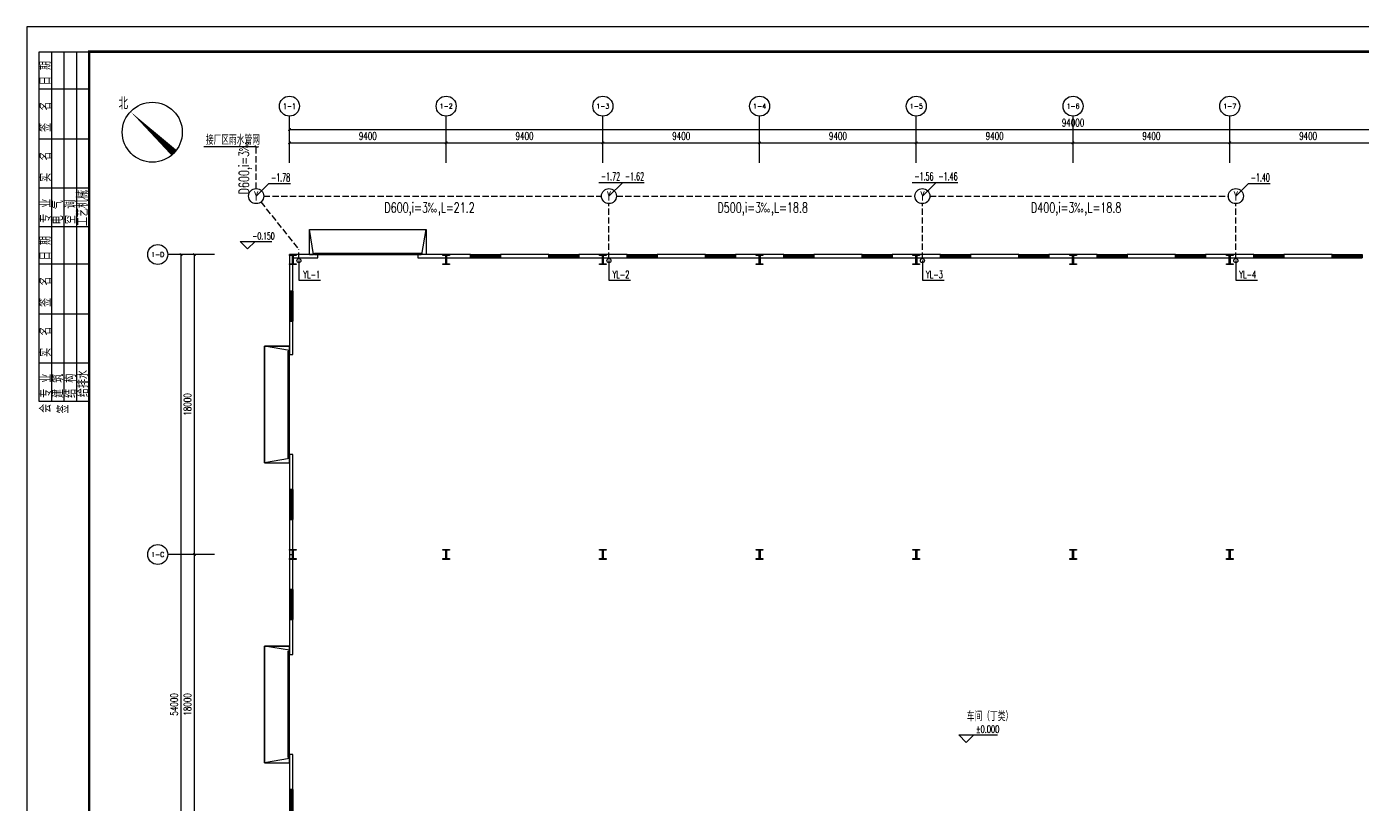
# Model space of a CAD drawing. Extents: x -539947 to 213937, y -712430 to -438816.
# Drawn here: x -274960 to -194851, y -485478 to -438816 of the extents above; entities that cross this region are included whole.
import ezdxf
from ezdxf.enums import TextEntityAlignment as Align

# ---------------------------------------------------------------- set-up
doc = ezdxf.new("R2010")
doc.units = 0
doc.header["$LTSCALE"] = 1000
doc.header["$MEASUREMENT"] = 0
doc.linetypes.add('DASH', pattern=[0.35, 0.25, -0.1])
for name, color, linetype in [('2', 2, 'Continuous'), ('4', 4, 'Continuous'), ('9', 9, 'Continuous'), ('AXIS', 3, 'Continuous'), ('AXIS_TEXT', 7, 'Continuous'), ('DIM_ELEV', 3, 'Continuous'), ('GRID', 4, 'Continuous'), ('PIPE-雨水', 222, 'DASH'), ('PUB_DIM', 3, 'Continuous'), ('PUB_TITLE', 4, 'Continuous'), ('TWT_LEAD', 3, 'Continuous'), ('TWT_SYMB', 3, 'Continuous'), ('TWT_TEXT', 7, 'Continuous'), ('VPIPE-雨水', 222, 'DASH'), ('WALL', 7, 'Continuous'), ('WELL_雨水', 2, 'Continuous'), ('WINDOW', 4, 'Continuous')]:
    doc.layers.add(name, color=color, linetype=linetype)
doc.styles.add('_TCH_AXIS', font='COMPLEX', dxfattribs={"bigfont": 'GBCBIG'})
doc.styles.add('_TCH_DIM', font='SIMPLEX.shx', dxfattribs={"width": 0.8, "bigfont": 'GBCBIG.shx'})
doc.styles.add('_TCH_DIM_T3', font='SIMPLEX', dxfattribs={"width": 0.705882, "bigfont": 'GBCBIG'})
doc.styles.add('COMPLEX', font='COMPLEX')
doc.styles.add('天正', font='simplex.shx', dxfattribs={"width": 0.7, "bigfont": 'hztxt.shx'})
doc.dimstyles.new('_TCH_ARCH&&150', dxfattribs={"dimtxt": 446.25, "dimasz": 150, "dimexe": 375, "dimexo": 450, "dimgap": 189.375, "dimtad": 1, "dimdec": 0, "dimzin": 0, "dimdsep": 46, "dimtxsty": '_TCH_DIM_T3', "dimblk": 'ARCHTICK', "dimcen": 0.09, "dimclrt": 7, "dimazin": 2, "dimtfac": 1, "dimtdec": 0, "dimtix": 1, "dimtmove": 2, "dimatfit": 3, "dimfxl": 1, "dimtolj": 1, "dimtzin": 0, "dimarcsym": 0})

# ---------------------------------------------------------------- blocks, each defined once
blk = doc.blocks.new('A$C4D50352B')
h = blk.add_hatch(color=256)
h.dxf.hatch_style = 1
h.paths.add_polyline_path([(0, 600), (400, 600), (400, 550), (225, 550), (225, 50), (400, 50), (400, 0), (0, 0), (0, 50), (175, 50), (175, 550), (0, 550)])
blk.add_lwpolyline([(0, 600), (400, 600), (400, 550), (225, 550), (225, 50), (400, 50), (400, 0), (0, 0), (0, 50), (175, 50), (175, 550), (0, 550)], close=True)
blk = doc.blocks.new('sdbadbasdbsd')
for p in [(-214600, -203190), (-205400, -203190), (-196000, -203190), (-186600, -203190), (-177200, -203190), (-167800, -203190), (-158400, -203190), (-214600, -220890), (-205400, -220890), (-196000, -220890), (-186600, -220890), (-177200, -220890), (-167800, -220890), (-158400, -220890)]:
    blk.add_blockref('A$C4D50352B', p)
blk = doc.blocks.new('$DorLib2D$00000126')
at = {"color": 0, "linetype": 'Continuous'}
for p, q in [((-0.532, 0.5), (-0.532, 0.9)), ((0.532, 0.9), (0.532, 0.5))]:
    blk.add_line(p, q, dxfattribs=at)
at = {"color": 0, "linetype": 'DASH'}
for p, q in [((-0.532, 0.9), (0.532, 0.9)), ((-0.532, 0.5), (0.532, 0.5))]:
    blk.add_line(p, q, dxfattribs=at)
blk = doc.blocks.new('$WINLIB2D$00000001')
at = {"color": 0}
for points in [[(-0.5, 0.5), (-0.5, -0.5)], [(-0.5, 0.5), (0.5, 0.5)], [(0.5, -0.5), (0.5, 0.5)], [(0.5, 0.167), (-0.5, 0.167)], [(0.5, -0.167), (-0.5, -0.167)], [(-0.5, -0.5), (0.5, -0.5)]]:
    blk.add_lwpolyline(points, dxfattribs=at)
blk = doc.blocks.new('_AXISO')
blk.add_circle((0, 0), 0.5)
at = {"layer": 'AXIS_TEXT', "style": 'COMPLEX', "width": 1.041667}
blk.add_attdef('A', text='', height=0.56, dxfattribs=at).set_placement((-0.25, -0.28), (0.25, -0.28), align=Align.FIT)
blk = doc.blocks.new('_ArchTick')
at = {"color": 0, "linetype": 'ByBlock', "const_width": 0.4}
blk.add_lwpolyline([(-0.5, -0.5), (0.5, 0.5)], dxfattribs=at)
blk = doc.blocks.new('*D149')
at = {"layer": 'AXIS', "color": 0, "lineweight": -2, "transparency": 16777216}
for p, q in [((8500, 68450), (8500, 70375)), ((8500, 70000), (102500, 70000)), ((102500, 68450), (102500, 70375))]:
    blk.add_line(p, q, dxfattribs=at)
at = {"layer": 'Defpoints', "color": 0, "transparency": 16777216}
for p in [(102500, 70000), (8500, 68000), (102500, 68000)]:
    blk.add_point(p, dxfattribs=at)
at = {"layer": 'AXIS', "color": 0, "lineweight": -2, "transparency": 16777216, "xscale": 150, "yscale": 150, "zscale": 150, "rotation": 180}
blk.add_blockref('_ArchTick', (8500, 70000), dxfattribs=at)
at = {"layer": 'AXIS', "color": 0, "lineweight": -2, "transparency": 16777216, "xscale": 150, "yscale": 150, "zscale": 150}
blk.add_blockref('_ArchTick', (102500, 70000), dxfattribs=at)
at = {"layer": 'AXIS', "color": 7, "transparency": 16777216, "insert": (55500, 70412), "char_height": 446.2, "attachment_point": 5, "style": '_TCH_DIM_T3'}
blk.add_mtext('\\A1;94000', dxfattribs=at)
blk = doc.blocks.new('*D150')
at = {"layer": 'AXIS', "color": 0, "lineweight": -2, "transparency": 16777216}
for p, q in [((8500, 68450), (8500, 69575)), ((8500, 69200), (17900, 69200)), ((17900, 68450), (17900, 69575))]:
    blk.add_line(p, q, dxfattribs=at)
at = {"layer": 'Defpoints', "color": 0, "transparency": 16777216}
for p in [(17900, 69200), (8500, 68000), (17900, 68000)]:
    blk.add_point(p, dxfattribs=at)
at = {"layer": 'AXIS', "color": 0, "lineweight": -2, "transparency": 16777216, "xscale": 150, "yscale": 150, "zscale": 150, "rotation": 180}
blk.add_blockref('_ArchTick', (8500, 69200), dxfattribs=at)
at = {"layer": 'AXIS', "color": 0, "lineweight": -2, "transparency": 16777216, "xscale": 150, "yscale": 150, "zscale": 150}
blk.add_blockref('_ArchTick', (17900, 69200), dxfattribs=at)
at = {"layer": 'AXIS', "color": 7, "transparency": 16777216, "insert": (13200, 69612), "char_height": 446.2, "attachment_point": 5, "style": '_TCH_DIM_T3'}
blk.add_mtext('\\A1;9400', dxfattribs=at)
blk = doc.blocks.new('*D151')
at = {"layer": 'AXIS', "color": 0, "lineweight": -2, "transparency": 16777216}
for p, q in [((17900, 68450), (17900, 69575)), ((17900, 69200), (27300, 69200)), ((27300, 68450), (27300, 69575))]:
    blk.add_line(p, q, dxfattribs=at)
at = {"layer": 'Defpoints', "color": 0, "transparency": 16777216}
for p in [(27300, 69200), (17900, 68000), (27300, 68000)]:
    blk.add_point(p, dxfattribs=at)
at = {"layer": 'AXIS', "color": 0, "lineweight": -2, "transparency": 16777216, "xscale": 150, "yscale": 150, "zscale": 150, "rotation": 180}
blk.add_blockref('_ArchTick', (17900, 69200), dxfattribs=at)
at = {"layer": 'AXIS', "color": 0, "lineweight": -2, "transparency": 16777216, "xscale": 150, "yscale": 150, "zscale": 150}
blk.add_blockref('_ArchTick', (27300, 69200), dxfattribs=at)
at = {"layer": 'AXIS', "color": 7, "transparency": 16777216, "insert": (22600, 69612), "char_height": 446.2, "attachment_point": 5, "style": '_TCH_DIM_T3'}
blk.add_mtext('\\A1;9400', dxfattribs=at)
blk = doc.blocks.new('*D152')
at = {"layer": 'AXIS', "color": 0, "lineweight": -2, "transparency": 16777216}
for p, q in [((27300, 68450), (27300, 69575)), ((27300, 69200), (36700, 69200)), ((36700, 68450), (36700, 69575))]:
    blk.add_line(p, q, dxfattribs=at)
at = {"layer": 'Defpoints', "color": 0, "transparency": 16777216}
for p in [(36700, 69200), (27300, 68000), (36700, 68000)]:
    blk.add_point(p, dxfattribs=at)
at = {"layer": 'AXIS', "color": 0, "lineweight": -2, "transparency": 16777216, "xscale": 150, "yscale": 150, "zscale": 150, "rotation": 180}
blk.add_blockref('_ArchTick', (27300, 69200), dxfattribs=at)
at = {"layer": 'AXIS', "color": 0, "lineweight": -2, "transparency": 16777216, "xscale": 150, "yscale": 150, "zscale": 150}
blk.add_blockref('_ArchTick', (36700, 69200), dxfattribs=at)
at = {"layer": 'AXIS', "color": 7, "transparency": 16777216, "insert": (32000, 69612), "char_height": 446.2, "attachment_point": 5, "style": '_TCH_DIM_T3'}
blk.add_mtext('\\A1;9400', dxfattribs=at)
blk = doc.blocks.new('*D153')
at = {"layer": 'AXIS', "color": 0, "lineweight": -2, "transparency": 16777216}
for p, q in [((36700, 68450), (36700, 69575)), ((36700, 69200), (46100, 69200)), ((46100, 68450), (46100, 69575))]:
    blk.add_line(p, q, dxfattribs=at)
at = {"layer": 'Defpoints', "color": 0, "transparency": 16777216}
for p in [(46100, 69200), (36700, 68000), (46100, 68000)]:
    blk.add_point(p, dxfattribs=at)
at = {"layer": 'AXIS', "color": 0, "lineweight": -2, "transparency": 16777216, "xscale": 150, "yscale": 150, "zscale": 150, "rotation": 180}
blk.add_blockref('_ArchTick', (36700, 69200), dxfattribs=at)
at = {"layer": 'AXIS', "color": 0, "lineweight": -2, "transparency": 16777216, "xscale": 150, "yscale": 150, "zscale": 150}
blk.add_blockref('_ArchTick', (46100, 69200), dxfattribs=at)
at = {"layer": 'AXIS', "color": 7, "transparency": 16777216, "insert": (41400, 69612), "char_height": 446.2, "attachment_point": 5, "style": '_TCH_DIM_T3'}
blk.add_mtext('\\A1;9400', dxfattribs=at)
blk = doc.blocks.new('*D154')
at = {"layer": 'AXIS', "color": 0, "lineweight": -2, "transparency": 16777216}
for p, q in [((46100, 68450), (46100, 69575)), ((46100, 69200), (55500, 69200)), ((55500, 68450), (55500, 69575))]:
    blk.add_line(p, q, dxfattribs=at)
at = {"layer": 'Defpoints', "color": 0, "transparency": 16777216}
for p in [(55500, 69200), (46100, 68000), (55500, 68000)]:
    blk.add_point(p, dxfattribs=at)
at = {"layer": 'AXIS', "color": 0, "lineweight": -2, "transparency": 16777216, "xscale": 150, "yscale": 150, "zscale": 150, "rotation": 180}
blk.add_blockref('_ArchTick', (46100, 69200), dxfattribs=at)
at = {"layer": 'AXIS', "color": 0, "lineweight": -2, "transparency": 16777216, "xscale": 150, "yscale": 150, "zscale": 150}
blk.add_blockref('_ArchTick', (55500, 69200), dxfattribs=at)
at = {"layer": 'AXIS', "color": 7, "transparency": 16777216, "insert": (50800, 69612), "char_height": 446.2, "attachment_point": 5, "style": '_TCH_DIM_T3'}
blk.add_mtext('\\A1;9400', dxfattribs=at)
blk = doc.blocks.new('*D155')
at = {"layer": 'AXIS', "color": 0, "lineweight": -2, "transparency": 16777216}
for p, q in [((55500, 68450), (55500, 69575)), ((55500, 69200), (64900, 69200)), ((64900, 68450), (64900, 69575))]:
    blk.add_line(p, q, dxfattribs=at)
at = {"layer": 'Defpoints', "color": 0, "transparency": 16777216}
for p in [(64900, 69200), (55500, 68000), (64900, 68000)]:
    blk.add_point(p, dxfattribs=at)
at = {"layer": 'AXIS', "color": 0, "lineweight": -2, "transparency": 16777216, "xscale": 150, "yscale": 150, "zscale": 150, "rotation": 180}
blk.add_blockref('_ArchTick', (55500, 69200), dxfattribs=at)
at = {"layer": 'AXIS', "color": 0, "lineweight": -2, "transparency": 16777216, "xscale": 150, "yscale": 150, "zscale": 150}
blk.add_blockref('_ArchTick', (64900, 69200), dxfattribs=at)
at = {"layer": 'AXIS', "color": 7, "transparency": 16777216, "insert": (60200, 69612), "char_height": 446.2, "attachment_point": 5, "style": '_TCH_DIM_T3'}
blk.add_mtext('\\A1;9400', dxfattribs=at)
blk = doc.blocks.new('*D156')
at = {"layer": 'AXIS', "color": 0, "lineweight": -2, "transparency": 16777216}
for p, q in [((64900, 68450), (64900, 69575)), ((64900, 69200), (74300, 69200)), ((74300, 68450), (74300, 69575))]:
    blk.add_line(p, q, dxfattribs=at)
at = {"layer": 'Defpoints', "color": 0, "transparency": 16777216}
for p in [(74300, 69200), (64900, 68000), (74300, 68000)]:
    blk.add_point(p, dxfattribs=at)
at = {"layer": 'AXIS', "color": 0, "lineweight": -2, "transparency": 16777216, "xscale": 150, "yscale": 150, "zscale": 150, "rotation": 180}
blk.add_blockref('_ArchTick', (64900, 69200), dxfattribs=at)
at = {"layer": 'AXIS', "color": 0, "lineweight": -2, "transparency": 16777216, "xscale": 150, "yscale": 150, "zscale": 150}
blk.add_blockref('_ArchTick', (74300, 69200), dxfattribs=at)
at = {"layer": 'AXIS', "color": 7, "transparency": 16777216, "insert": (69600, 69612), "char_height": 446.2, "attachment_point": 5, "style": '_TCH_DIM_T3'}
blk.add_mtext('\\A1;9400', dxfattribs=at)
blk = doc.blocks.new('*D160')
at = {"layer": 'AXIS', "color": 0, "lineweight": -2, "transparency": 16777216}
for p, q in [((3550, 62500), (1625, 62500)), ((2000, 8500), (2000, 62500)), ((3550, 8500), (1625, 8500))]:
    blk.add_line(p, q, dxfattribs=at)
at = {"layer": 'Defpoints', "color": 0, "transparency": 16777216}
for p in [(2000, 62500), (4000, 62500), (4000, 8500)]:
    blk.add_point(p, dxfattribs=at)
at = {"layer": 'AXIS', "color": 0, "lineweight": -2, "transparency": 16777216, "xscale": 150, "yscale": 150, "zscale": 150}
for p, rotation in [((2000, 62500), 90), ((2000, 8500), 270)]:
    blk.add_blockref('_ArchTick', p, dxfattribs=dict(at, rotation=rotation))
at = {"layer": 'AXIS', "color": 7, "transparency": 16777216, "insert": (1587, 35500), "char_height": 446.2, "attachment_point": 5, "rotation": 90, "style": '_TCH_DIM_T3'}
blk.add_mtext('\\A1;54000', dxfattribs=at)
blk = doc.blocks.new('*D162')
at = {"layer": 'AXIS', "color": 0, "lineweight": -2, "transparency": 16777216}
for p, q in [((3550, 44500), (2425, 44500)), ((2800, 26500), (2800, 44500)), ((3550, 26500), (2425, 26500))]:
    blk.add_line(p, q, dxfattribs=at)
at = {"layer": 'Defpoints', "color": 0, "transparency": 16777216}
for p in [(2800, 44500), (4000, 44500), (4000, 26500)]:
    blk.add_point(p, dxfattribs=at)
at = {"layer": 'AXIS', "color": 0, "lineweight": -2, "transparency": 16777216, "xscale": 150, "yscale": 150, "zscale": 150}
for p, rotation in [((2800, 44500), 90), ((2800, 26500), 270)]:
    blk.add_blockref('_ArchTick', p, dxfattribs=dict(at, rotation=rotation))
at = {"layer": 'AXIS', "color": 7, "transparency": 16777216, "insert": (2387, 35500), "char_height": 446.2, "attachment_point": 5, "rotation": 90, "style": '_TCH_DIM_T3'}
blk.add_mtext('\\A1;18000', dxfattribs=at)
blk = doc.blocks.new('*D163')
at = {"layer": 'AXIS', "color": 0, "lineweight": -2, "transparency": 16777216}
for p, q in [((3550, 62500), (2425, 62500)), ((2800, 44500), (2800, 62500)), ((3550, 44500), (2425, 44500))]:
    blk.add_line(p, q, dxfattribs=at)
at = {"layer": 'Defpoints', "color": 0, "transparency": 16777216}
for p in [(2800, 62500), (4000, 62500), (4000, 44500)]:
    blk.add_point(p, dxfattribs=at)
at = {"layer": 'AXIS', "color": 0, "lineweight": -2, "transparency": 16777216, "xscale": 150, "yscale": 150, "zscale": 150}
for p, rotation in [((2800, 62500), 90), ((2800, 44500), 270)]:
    blk.add_blockref('_ArchTick', p, dxfattribs=dict(at, rotation=rotation))
at = {"layer": 'AXIS', "color": 7, "transparency": 16777216, "insert": (2387, 53500), "char_height": 446.2, "attachment_point": 5, "rotation": 90, "style": '_TCH_DIM_T3'}
blk.add_mtext('\\A1;18000', dxfattribs=at)
blk = doc.blocks.new('$TWTSYS$00000247')
at = {"elevation": 0}
blk.add_lwpolyline([(7, -101, -0.575183), (0, 0, 0.604745), (-11, 101, 16.924828)], format="xyb", dxfattribs=at)
blk = doc.blocks.new('小签')
at = {"layer": '4'}
for p, q in [((-16433, 275229), (-16433, 289229)), ((-16433, 289229), (-14433, 289229)), ((-15933, 275229), (-15933, 289229)), ((-15433, 275229), (-15433, 289229)), ((-14933, 275229), (-14933, 289229)), ((-14433, 275229), (-14433, 289229)), ((-14433, 287729), (-16433, 287729)), ((-14433, 285729), (-16433, 285729)), ((-14433, 283773), (-16433, 283773)), ((-14433, 282229), (-16433, 282229)), ((-14433, 280729), (-16433, 280729)), ((-14433, 278729), (-16433, 278729)), ((-14433, 276773), (-16433, 276773)), ((-14433, 275229), (-16433, 275229))]:
    blk.add_line(p, q, dxfattribs=at)
at = {"layer": '4', "style": '_TCH_DIM', "width": 0.8}
for s, p in [('日 期', (-15971, 287889)), ('签  名', (-15966, 286022)), ('实  名', (-15966, 284022)), ('专 业', (-15960, 282382)), ('电 气', (-15476, 282324)), ('空 调', (-14973, 282341)), ('工艺机械', (-14479, 282255)), ('日 期', (-15971, 280889)), ('签  名', (-15966, 279022)), ('实  名', (-15966, 277022)), ('专 业', (-15952, 275382)), ('建 筑', (-15465, 275376)), ('结 构', (-14963, 275380)), ('给排水', (-14463, 275413)), ('会', (-15962, 274781)), ('签', (-15258, 274757))]:
    blk.add_text(s, height=450, rotation=90, dxfattribs=at).set_placement(p)
blk = doc.blocks.new('$TwtSys$00000187')
blk.add_circle((0, 0, 0), 0.5)
blk = doc.blocks.new('A$C15A92D4E')
at = {"layer": '4'}
for points in [[(10200, 62500), (9700, 62500), (9700, 64000), (16200, 64000), (16700, 64000), (16700, 62500), (9700, 62500), (9950, 62500), (9700, 64000), (16700, 64000), (16700, 62500), (16450, 62500), (16700, 64000)], [(8500, 56500), (8500, 57000), (7000, 57000), (7000, 50500), (7000, 50000), (8500, 50000), (8500, 50500), (8500, 50250), (7000, 50000), (7000, 57000), (8500, 57000), (8500, 56750), (7000, 57000)], [(8500, 38500), (8500, 39000), (7000, 39000), (7000, 32500), (7000, 32000), (8500, 32000), (8500, 32500), (8500, 32250), (7000, 32000), (7000, 39000), (8500, 39000), (8500, 38750), (7000, 39000)]]:
    blk.add_lwpolyline(points, dxfattribs=at)
at = {"layer": 'AXIS'}
for p, q in [((8500, 68000), (8500, 70800)), ((17900, 68000), (17900, 70800)), ((27300, 68000), (27300, 70800)), ((36700, 68000), (36700, 70800)), ((46100, 68000), (46100, 70800)), ((55500, 68000), (55500, 70800)), ((64900, 68000), (64900, 70800)), ((4000, 62500), (1200, 62500)), ((4000, 44500), (1200, 44500))]:
    blk.add_line(p, q, dxfattribs=at)
at = {"layer": 'DIM_ELEV'}
for p, q in [((5986.5, 62840.6), (5536.5, 63290.6)), ((5536.5, 63290.6), (7435.5, 63290.6)), ((5986.5, 62840.6), (6436.5, 63290.6)), ((49093.2, 33224), (48643.2, 33674)), ((48643.2, 33674), (50974.5, 33674)), ((49093.2, 33224), (49543.2, 33674))]:
    blk.add_line(p, q, dxfattribs=at)
at = {"layer": 'GRID', "color": 6}
blk.add_line((8500, 44500), (8700, 44500), dxfattribs=at)
at = {"layer": 'WALL'}
for p, q in [((10200, 62500), (8500, 62500)), ((8500, 62500), (8500, 60300)), ((10200, 62300), (10200, 62500)), ((19350, 62500), (16200, 62500)), ((16200, 62500), (16200, 62300)), ((19350, 62300), (19350, 62500)), ((24050, 62500), (21150, 62500)), ((21150, 62500), (21150, 62300)), ((24050, 62300), (24050, 62500)), ((28750, 62500), (25850, 62500)), ((25850, 62500), (25850, 62300)), ((28750, 62300), (28750, 62500)), ((33450, 62500), (30550, 62500)), ((30550, 62500), (30550, 62300)), ((33450, 62300), (33450, 62500)), ((38150, 62500), (35250, 62500)), ((35250, 62500), (35250, 62300)), ((38150, 62300), (38150, 62500)), ((42850, 62500), (39950, 62500)), ((39950, 62500), (39950, 62300)), ((42850, 62300), (42850, 62500)), ((47550, 62500), (44650, 62500)), ((44650, 62500), (44650, 62300)), ((47550, 62300), (47550, 62500)), ((52250, 62500), (49350, 62500)), ((49350, 62500), (49350, 62300)), ((52250, 62300), (52250, 62500)), ((56950, 62500), (54050, 62500)), ((54050, 62500), (54050, 62300)), ((56950, 62300), (56950, 62500)), ((61650, 62500), (58750, 62500)), ((58750, 62500), (58750, 62300)), ((61650, 62300), (61650, 62500)), ((66350, 62500), (63450, 62500)), ((63450, 62500), (63450, 62300)), ((66350, 62300), (66350, 62500)), ((71050, 62500), (68150, 62500)), ((68150, 62500), (68150, 62300)), ((71050, 62300), (71050, 62500)), ((8700, 62300), (10200, 62300)), ((8700, 60300), (8700, 62300)), ((16200, 62300), (19350, 62300)), ((21150, 62300), (24050, 62300)), ((25850, 62300), (28750, 62300)), ((30550, 62300), (33450, 62300)), ((35250, 62300), (38150, 62300)), ((39950, 62300), (42850, 62300)), ((44650, 62300), (47550, 62300)), ((49350, 62300), (52250, 62300)), ((54050, 62300), (56950, 62300)), ((58750, 62300), (61650, 62300)), ((63450, 62300), (66350, 62300)), ((68150, 62300), (71050, 62300)), ((8500, 60300), (8700, 60300)), ((8700, 58500), (8500, 58500)), ((8500, 58500), (8500, 56500)), ((8700, 56500), (8700, 58500)), ((8500, 56500), (8700, 56500)), ((8700, 50500), (8500, 50500)), ((8500, 50500), (8500, 48400)), ((8700, 48400), (8700, 50500)), ((8500, 48400), (8700, 48400)), ((8700, 46600), (8500, 46600)), ((8500, 46600), (8500, 42400)), ((8700, 42400), (8700, 46600)), ((8500, 42400), (8700, 42400)), ((8700, 40600), (8500, 40600)), ((8500, 40600), (8500, 38500)), ((8700, 38500), (8700, 40600)), ((8500, 38500), (8700, 38500)), ((8700, 32500), (8500, 32500)), ((8500, 32500), (8500, 30400)), ((8700, 30400), (8700, 32500)), ((8500, 30400), (8700, 30400))]:
    blk.add_line(p, q, dxfattribs=at)
at = {"layer": '9'}
blk.add_blockref('sdbadbasdbsd', (223099.8, 265090.4), dxfattribs=at)
at = {"layer": 'AXIS'}
ref = blk.add_blockref('_AXISO', (8500, 71400), dxfattribs=dict(at, xscale=1200, yscale=1200, zscale=1200))
ref.add_attrib('A', '1-1', dxfattribs={"layer": 'AXIS_TEXT', "height": 342.67, "style": '_TCH_AXIS', "width": 0.94}).set_placement((8116.5, 71228.7), (8883.5, 71228.7), align=Align.FIT)
ref = blk.add_blockref('_AXISO', (17900, 71400), dxfattribs=dict(at, xscale=1200, yscale=1200, zscale=1200))
ref.add_attrib('A', '1-2', dxfattribs={"layer": 'AXIS_TEXT', "height": 294.94, "style": '_TCH_AXIS', "width": 1.018182}).set_placement((17506.7, 71252.5), (18293.3, 71252.5), align=Align.FIT)
ref = blk.add_blockref('_AXISO', (27300, 71400), dxfattribs=dict(at, xscale=1200, yscale=1200, zscale=1200))
ref.add_attrib('A', '1-3', dxfattribs={"layer": 'AXIS_TEXT', "height": 294.94, "style": '_TCH_AXIS', "width": 1.018182}).set_placement((26906.7, 71252.5), (27693.3, 71252.5), align=Align.FIT)
ref = blk.add_blockref('_AXISO', (36700, 71400), dxfattribs=dict(at, xscale=1200, yscale=1200, zscale=1200))
ref.add_attrib('A', '1-4', dxfattribs={"layer": 'AXIS_TEXT', "height": 290.39, "style": '_TCH_AXIS'}).set_placement((36305.9, 71254.8), (37094.1, 71254.8), align=Align.FIT)
ref = blk.add_blockref('_AXISO', (46100, 71400), dxfattribs=dict(at, xscale=1200, yscale=1200, zscale=1200))
ref.add_attrib('A', '1-5', dxfattribs={"layer": 'AXIS_TEXT', "height": 294.94, "style": '_TCH_AXIS', "width": 1.018182}).set_placement((45706.7, 71252.5), (46493.3, 71252.5), align=Align.FIT)
ref = blk.add_blockref('_AXISO', (55500, 71400), dxfattribs=dict(at, xscale=1200, yscale=1200, zscale=1200))
ref.add_attrib('A', '1-6', dxfattribs={"layer": 'AXIS_TEXT', "height": 299.63, "style": '_TCH_AXIS'}).set_placement((55107.6, 71250.2), (55892.4, 71250.2), align=Align.FIT)
ref = blk.add_blockref('_AXISO', (64900, 71400), dxfattribs=dict(at, xscale=1200, yscale=1200, zscale=1200))
ref.add_attrib('A', '1-7', dxfattribs={"layer": 'AXIS_TEXT', "height": 294.94, "style": '_TCH_AXIS', "width": 1.018182}).set_placement((64506.7, 71252.5), (65293.3, 71252.5), align=Align.FIT)
ref = blk.add_blockref('_AXISO', (600, 62500), dxfattribs=dict(at, xscale=1200, yscale=1200, zscale=1200))
ref.add_attrib('A', '1-D', dxfattribs={"layer": 'AXIS_TEXT', "height": 294.94, "style": '_TCH_AXIS', "width": 0.965517}).set_placement((206.7, 62352.5), (993.3, 62352.5), align=Align.FIT)
ref = blk.add_blockref('_AXISO', (600, 44500), dxfattribs=dict(at, xscale=1200, yscale=1200, zscale=1200))
ref.add_attrib('A', '1-C', dxfattribs={"layer": 'AXIS_TEXT', "height": 290.39, "style": '_TCH_AXIS', "width": 1.017857}).set_placement((205.9, 44354.8), (994.1, 44354.8), align=Align.FIT)
at = {"layer": 'WINDOW'}
for name, p, xscale, yscale, zscale, rotation in [('$DorLib2D$00000126', (13200, 62400), -6000, -200, -6000, 180), ('$WINLIB2D$00000001', (20250, 62400), -1800, 200, -1800, 180), ('$WINLIB2D$00000001', (24950, 62400), -1800, 200, -1800, 180), ('$WINLIB2D$00000001', (29650, 62400), -1800, 200, -1800, 180), ('$WINLIB2D$00000001', (34350, 62400), -1800, 200, -1800, 180), ('$WINLIB2D$00000001', (39050, 62400), -1800, 200, -1800, 180), ('$WINLIB2D$00000001', (43750, 62400), -1800, 200, -1800, 180), ('$WINLIB2D$00000001', (48450, 62400), -1800, 200, -1800, 180), ('$WINLIB2D$00000001', (53150, 62400), -1800, 200, -1800, 180), ('$WINLIB2D$00000001', (57850, 62400), -1800, 200, -1800, 180), ('$WINLIB2D$00000001', (62550, 62400), -1800, 200, -1800, 180), ('$WINLIB2D$00000001', (67250, 62400), -1800, 200, -1800, 180), ('$WINLIB2D$00000001', (71950, 62400), -1800, 200, -1800, 180), ('$WINLIB2D$00000001', (8600, 59400), -1800, -200, -1800, 90), ('$DorLib2D$00000126', (8600, 53500), 6000, 200, 6000, 90), ('$WINLIB2D$00000001', (8600, 47500), -1800, -200, -1800, 90), ('$WINLIB2D$00000001', (8600, 41500), -1800, -200, -1800, 90), ('$DorLib2D$00000126', (8600, 35500), 6000, 200, 6000, 90), ('$WINLIB2D$00000001', (8600, 29500), -1800, -200, -1800, 90)]:
    blk.add_blockref(name, p, dxfattribs=dict(at, xscale=xscale, yscale=yscale, zscale=zscale, rotation=rotation))
at = {"layer": 'DIM_ELEV', "color": 7, "style": '天正', "width": 0.525}
for s, height, p in [('-0.150', 420, (6277.5, 63395.6)), ('%%P0.000', 456, (49675.5, 33788))]:
    blk.add_text(s, height=height, dxfattribs=at).set_placement(p)
at = {"layer": 'TWT_TEXT', "style": '_TCH_DIM', "width": 0.8}
blk.add_text('车间（丁类）', height=578.72, dxfattribs=at).set_placement((49128.2, 34499.3))
at = {"layer": 'AXIS'}
for p1, p2, distance, picture, middle in [((8500, 68000), (102500, 68000), 2000, '*D149', (55500, 70412.5)), ((8500, 68000), (17900, 68000), 1200, '*D150', (13200, 69612.5)), ((17900, 68000), (27300, 68000), 1200, '*D151', (22600, 69612.5)), ((27300, 68000), (36700, 68000), 1200, '*D152', (32000, 69612.5)), ((36700, 68000), (46100, 68000), 1200, '*D153', (41400, 69612.5)), ((46100, 68000), (55500, 68000), 1200, '*D154', (50800, 69612.5)), ((55500, 68000), (64900, 68000), 1200, '*D155', (60200, 69612.5)), ((64900, 68000), (74300, 68000), 1200, '*D156', (69600, 69612.5)), ((4000, 8500), (4000, 62500), 2000, '*D160', (1587.5, 35500)), ((4000, 44500), (4000, 62500), 1200, '*D163', (2387.5, 53500)), ((4000, 26500), (4000, 44500), 1200, '*D162', (2387.5, 35500))]:
    dim = blk.add_aligned_dim(p1=p1, p2=p2, distance=distance, dimstyle='_TCH_ARCH&&150', dxfattribs=at)
    dim.commit()
    dim.dimension.update_dxf_attribs({"geometry": picture, "text_midpoint": middle})

msp = doc.modelspace()

# ---------------------------------------------------------------- linework, layer by layer
at = {"layer": 'PIPE-雨水', "linetype": 'DASH', "ltscale": 1.5}
for p, q in [((-261197.1, -448532.7), (-261197.1, -446019.8)), ((-260916.1, -449334.2), (-258635.6, -452186.8)), ((-260747.1, -448982.7), (-240485.6, -448982.7)), ((-239585.6, -448982.7), (-221685.6, -448982.7)), ((-220785.6, -448982.7), (-202885.6, -448982.7)), ((-240035.6, -452732.2), (-240035.6, -449432.7)), ((-221235.6, -452732.2), (-221235.6, -449432.7)), ((-202435.6, -452732.2), (-202435.6, -449432.7)), ((-258635.6, -452732.2), (-258635.6, -452186.8))]:
    msp.add_line(p, q, dxfattribs=at)
at = {"layer": 'PUB_DIM'}
msp.add_lwpolyline([(-266116.6, -446383.1, 450, 0, 0), (-268735.8, -443913.4, 0, 0, 0)], format="xyseb", dxfattribs=at)
msp.add_circle((-267426.2, -445148.3), 1800, dxfattribs=at)
at = {"layer": 'PUB_TITLE'}
msp.add_lwpolyline([(-274960, -527916.2), (-117310, -527916.2), (-117310, -438816.2), (-274960, -438816.2)], close=True, dxfattribs=at)
at = {"layer": 'PUB_TITLE', "const_width": 150}
msp.add_lwpolyline([(-271210, -526416.2), (-118810, -526416.2), (-118810, -440316.2), (-271210, -440316.2)], close=True, dxfattribs=at)
at = {"layer": 'TWT_LEAD'}
for p, q in [((-261819.3, -446019.5), (-264338.8, -446019.5)), ((-261197.1, -446019.5), (-261819.3, -446019.5)), ((-261197.1, -448982.7), (-260438.7, -448224.4)), ((-260438.7, -448224.4), (-259147, -448224.4)), ((-240646.8, -448155.8), (-239208.7, -448155.8)), ((-240035.6, -448982.7), (-239208.7, -448155.8)), ((-239208.7, -448155.8), (-237916.9, -448155.8)), ((-221846.8, -448155.8), (-220408.7, -448155.8)), ((-221235.6, -448982.7), (-220408.7, -448155.8)), ((-220408.7, -448155.8), (-219116.9, -448155.8)), ((-202435.6, -448982.7), (-201677.2, -448224.4)), ((-201677.2, -448224.4), (-200385.5, -448224.4)), ((-258635.6, -452852.2), (-258635.6, -454029.2)), ((-240035.6, -452852.2), (-240035.6, -454029.2)), ((-221235.6, -452852.2), (-221235.6, -454029.2)), ((-202435.6, -452852.2), (-202435.6, -454029.2)), ((-258635.6, -454029.2), (-257335.6, -454029.2)), ((-240035.6, -454029.2), (-238735.6, -454029.2)), ((-221235.6, -454029.2), (-219935.6, -454029.2)), ((-202435.6, -454029.2), (-201135.6, -454029.2))]:
    msp.add_line(p, q, dxfattribs=at)
at = {"layer": 'TWT_SYMB'}
for points in [[(-261397.1, -448351.7, 0, 0, 0), (-261397.1, -446628.2, 120, 0, 0), (-261397.1, -446178.2, 0, 0, 0)], [(-248897.4, -449182.7, 0, 0, 0), (-252087, -449182.7, 120, 0, 0), (-252537, -449182.7, 0, 0, 0)], [(-228916.6, -449182.7, 0, 0, 0), (-232106.2, -449182.7, 120, 0, 0), (-232556.2, -449182.7, 0, 0, 0)], [(-210116.6, -449182.7, 0, 0, 0), (-213306.2, -449182.7, 120, 0, 0), (-213756.2, -449182.7, 0, 0, 0)]]:
    msp.add_lwpolyline(points, format="xyseb", dxfattribs=at)
at = {"layer": 'VPIPE-雨水', "linetype": 'Continuous'}
for centre in [(-258635.6, -452852.2), (-240035.6, -452852.2), (-221235.6, -452852.2), (-202435.6, -452852.2)]:
    msp.add_circle(centre, 120, dxfattribs=at)

# ---------------------------------------------------------------- block references
at = {"layer": '2', "xscale": 1.3, "yscale": 1.3, "zscale": 1.3, "rotation": 90}
msp.add_blockref('$TWTSYS$00000247', (-261197.1, -446019.8), dxfattribs=at)
at = {"layer": '4', "xscale": 1.5, "yscale": 1.5, "zscale": 1.5}
msp.add_blockref('小签', (-249561.2, -874160), dxfattribs=at)
at = {"layer": '9'}
msp.add_blockref('A$C15A92D4E', (-267701.1, -514986.8), dxfattribs=at)
at = {"layer": 'WELL_雨水', "xscale": 900, "yscale": 900, "zscale": 900, "rotation": 180}
for p in [(-261197.1, -448982.7), (-240035.6, -448982.7), (-221235.6, -448982.7), (-202435.6, -448982.7)]:
    msp.add_blockref('$TwtSys$00000187', p, dxfattribs=at)

# ---------------------------------------------------------------- texts
at = {"layer": 'PUB_DIM', "color": 7, "style": '_TCH_DIM', "width": 0.8}
msp.add_text('北', height=723.4, dxfattribs=at).set_placement((-269453.8, -443773.9))
at = {"layer": 'TWT_LEAD', "color": 7}
for s, height, style, width, p in [('接厂区雨水管网', 578.72, '_TCH_DIM', 0.8, (-264212.7, -445899.5)), ('-1.78', 480, '天正', 0.525, (-260308.8, -448104.4)), ('-1.62', 480, '天正', 0.525, (-239078.8, -448035.8)), ('-1.46', 480, '天正', 0.525, (-220272.8, -448035.8)), ('-1.40', 480, '天正', 0.525, (-201547.4, -448104.4)), ('YL-1', 456, '天正', 0.525, (-258373.2, -453915.2)), ('YL-2', 456, '天正', 0.525, (-239824.5, -453915.2)), ('YL-3', 456, '天正', 0.525, (-221024.5, -453915.2)), ('YL-4', 456, '天正', 0.525, (-202230.2, -453915.2))]:
    msp.add_text(s, height=height, dxfattribs=dict(at, style=style, width=width)).set_placement(p)
at = {"layer": 'TWT_SYMB', "color": 7, "style": '天正', "width": 0.7}
msp.add_text('D600,i=3‰', height=600, rotation=90, dxfattribs=at).set_placement((-261631.4, -448880.3))
for s, p in [('D600,i=3‰,L=21.2', (-253507.2, -449969.8)), ('D500,i=3‰,L=18.8', (-233526.4, -449969.8)), ('D400,i=3‰,L=18.8', (-214726.4, -449969.8))]:
    msp.add_text(s, height=600, dxfattribs=at).set_placement(p)
at = {"layer": 'TWT_TEXT', "style": '天正', "width": 0.525}
for s, height, p in [('-1.72', 480, (-240518.3, -448035.8)), ('-1.56', 480, (-221718.3, -448035.8)), ('Y', 540, (-261305.1, -449252.7)), ('Y', 540, (-240143.6, -449252.7)), ('Y', 540, (-221343.6, -449252.7)), ('Y', 540, (-202543.6, -449252.7))]:
    msp.add_text(s, height=height, dxfattribs=at).set_placement(p)

doc.saveas('drawing.dxf')
